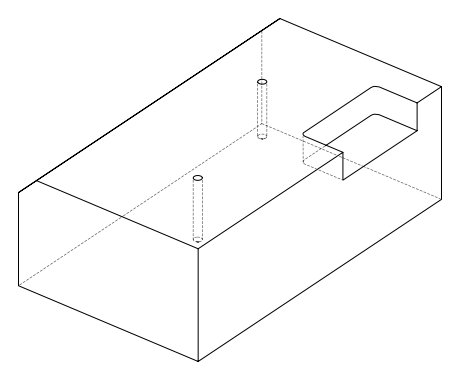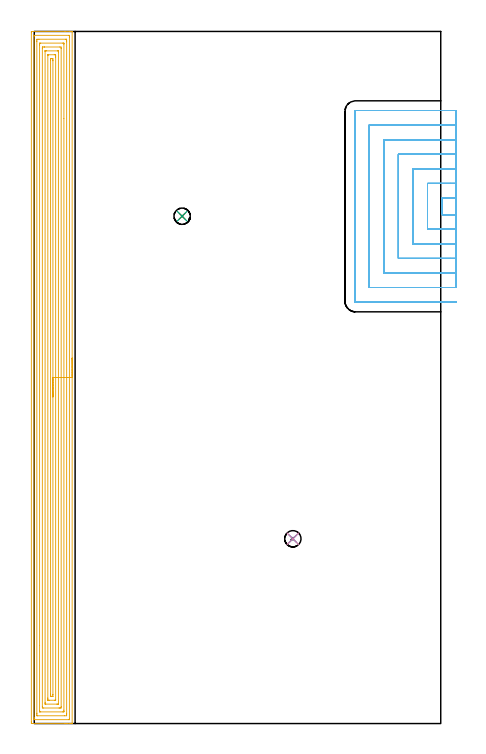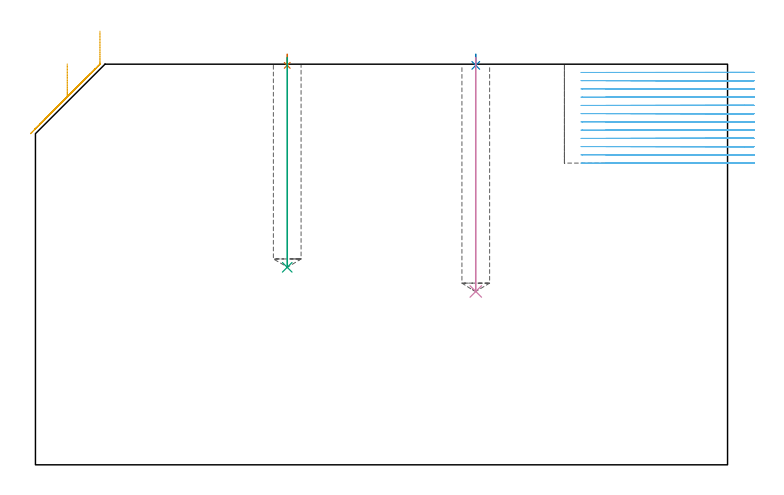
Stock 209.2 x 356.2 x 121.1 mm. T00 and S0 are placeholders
(PLAN: 6 operations, 3 tool changes, 59.2 min)
(1 SPOT_DRILL | STEP1POCKET | NXT0321_9005460120000 | 0.03 min | 1 mm3)
(2 SPOT_DRILL_1 | STEP1POCKET_1 | NXT0321_9005460120000 | 0.03 min | 1 mm3)
(3 DRILL_BLIND_HOLE_INTO_CENTER | STEP1POCKET | UGT0301_201 | 0.26 min | 3291 mm3)
(4 DRILL_BLIND_HOLE_INTO_CENTER_1 | STEP1POCKET_1 | UGT0301_201 | 0.28 min | 3694 mm3)
(5 AREA_MILL | FG_CHAMFER_SURFACE | UGT0205_001 | 23.08 min | 78541 mm3)
(6 MILL_SLOT | SLOT_PARTIAL_RECTANGULAR | NXT0201_013 | Follow Part, ap 2.5, ae 75% | 35.52 min | 159717 mm3)
(TOOL NXT0321_9005460120000 | NC Spot Drill, 142deg, 12mm, Carbide, Uncoated | D12 PA142 FL30 Z2)
(TOOL UGT0301_201 | Twist Drill 8.4 mm | D8.4 PA118 FL72 Z2)
(TOOL UGT0205_001 | Chamfer Mill 20 x 3 x 45 deg. | D20 FL50 Z2)
(TOOL NXT0201_013 | ENDMILL 10mm | D10 FL30 Z4)
(OP 1 SPOT_DRILL)
G17 G21 G94 G90
T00 M6
G54
G17 G0 G90 X76.1 Y261.1 S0 M3
G43 Z131.1 H0
G94 G81 G98 Z120.738 F250. R124.1
G80
M5
M2
(OP 2 SPOT_DRILL_1)
G17 G21 G94 G90
T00 M6
G54
G17 G0 G90 X133.1 Y95.1 S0 M3
G43 Z131.1 H0
G94 G81 G98 Z120.738 F250. R124.1
G80
M5
M2
(OP 3 DRILL_BLIND_HOLE_INTO_CENTER)
G17 G21 G94 G90
T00 M6
G54
G17 G0 G90 X76.1 Y261.1 S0 M3
G43 Z131.1 H0
G94 G81 G98 Z59.7 F250. R123.1
G80
M5
M2
(OP 4 DRILL_BLIND_HOLE_INTO_CENTER_1)
G17 G21 G94 G90
T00 M6
G54
G17 G0 G90 X133.1 Y95.1 S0 M3
G43 Z131.1 H0
G94 G81 G98 Z52.4 F250. R123.1
G80
M5
M2
(OP 5 AREA_MILL)
G17 G21 G94 G90
T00 M6
G54
G17 G0 G90 X19.5 Y188.1 S1061 M3
G43 Z131.1 H0
G94 G1 Y188.062 Z130.228 F250.
Y187.948 Z129.363
Y187.759 Z128.512
Y187.497 Z127.68
Y187.163 Z126.874
Y186.76 Z126.1
Y186.292 Z125.364
Y185.76 Z124.672
Y185.171 Z124.029
Y184.528 Z123.44
Y183.836 Z122.908
Y183.1 Z122.44
Y182.326 Z122.037
Y181.52 Z121.703
Y180.688 Z121.441
Y179.837 Z121.252
Y178.972 Z121.138
Y178.1 Z121.1
Y0.181
X19.498 Y0.01 Z121.089
X19.339 Y0.003 Z120.932
X19.174 Y0. Z120.773
X18.93 Z120.53
X18.219 Z119.814
X16.985 Z118.582
X16.463 Z118.058
X15.846 Z117.442
X-1.089 Z100.509
X-1.492 Y0.01 Z100.105
X-1.496 Y0.222 Z100.102
X-1.499 Y0.628 Z100.101
X-1.5 Y1.039 Z100.1
Y355.572
X-1.495 Y356.061 Z100.103
X-1.492 Y356.19 Z100.106
X-1.358 Y356.2 Z100.239
X15.846 Z117.442
X18.219 Z119.814
X18.93 Z120.53
X19.174 Z120.773
X19.339 Y356.198 Z120.932
X19.498 Y356.19 Z121.089
X19.5 Y356.019 Z121.1
Y178.1
X18.086 Z119.686
Y2.416
X18.084 Y2.037 Z119.684
X18.082 Y2.015 Z119.682
X18.08 Y2.011 Z119.68
X18.067 Y2.007 Z119.667
X17.995 Y2.003 Z119.595
X17.886 Y2.001 Z119.486
X17.75 Y2. Z119.35
X0.189 Z101.789
X-0.009 Y2.003 Z101.591
X-0.044 Y2.005 Z101.556
X-0.076 Y2.009 Z101.524
X-0.079 Y2.054 Z101.521
X-0.084 Y2.279 Z101.516
X-0.085 Y2.416 Z101.515
X-0.086 Y3.175 Z101.514
Y353.784
X-0.084 Y354.163 Z101.516
X-0.082 Y354.185 Z101.518
X-0.08 Y354.189 Z101.52
X-0.067 Y354.193 Z101.533
X0.005 Y354.197 Z101.605
X0.114 Y354.199 Z101.714
X0.25 Y354.2 Z101.85
X17.811 Z119.411
X18.009 Y354.197 Z119.609
X18.044 Y354.195 Z119.644
X18.076 Y354.191 Z119.676
X18.079 Y354.146 Z119.679
X18.084 Y353.921 Z119.684
X18.085 Y353.784 Z119.685
X18.086 Y353.025 Z119.686
Y178.1
X16.672 Z118.272
X16.671 Y5.098 Z118.271
X16.67 Y4.887 Z118.27
X16.664 Y4.204 Z118.264
X16.657 Y4.007 Z118.257
X15.585 Y4. Z117.185
X1.736 Y4.001 Z103.336
X1.537 Y4.005 Z103.137
X1.343 Y4.01 Z102.943
X1.335 Y4.204 Z102.935
X1.332 Y4.413 Z102.932
X1.329 Y5.098 Z102.929
X1.328 Y5.311 Z102.928
X1.329 Y351.102 Z102.929
X1.33 Y351.313 Z102.93
X1.336 Y351.996 Z102.936
X1.343 Y352.193 Z102.943
X2.415 Y352.2 Z104.015
X16.264 Y352.199 Z117.864
X16.463 Y352.195 Z118.063
X16.657 Y352.19 Z118.257
X16.665 Y351.996 Z118.265
X16.668 Y351.787 Z118.268
X16.671 Y351.102 Z118.271
X16.672 Y350.889 Z118.272
Y178.1
X15.257 Z116.857
Y6.886
X15.254 Y6.329 Z116.854
X15.25 Y6.14 Z116.85
X15.244 Y6.01 Z116.844
X15.142 Y6.007 Z116.742
X14.707 Y6. Z116.307
X3.286 Z104.886
X2.858 Y6.007 Z104.458
X2.757 Y6.01 Z104.357
X2.75 Y6.075 Z104.35
X2.748 Y6.148 Z104.348
X2.744 Y6.552 Z104.344
X2.743 Y40.19 Z104.343
Y349.314
X2.746 Y349.871 Z104.346
X2.75 Y350.06 Z104.35
X2.756 Y350.19 Z104.356
X2.858 Y350.193 Z104.458
X3.293 Y350.2 Z104.893
X14.715 Z116.315
X15.142 Y350.193 Z116.742
X15.243 Y350.19 Z116.843
X15.25 Y350.125 Z116.85
X15.252 Y350.052 Z116.852
X15.256 Y349.648 Z116.856
X15.257 Y311.423 Z116.857
Y178.1
X13.843 Z115.443
Y8.661
X13.829 Y8.01 Z115.429
X13.61 Y8.003 Z115.21
X12.951 Y8. Z114.551
X12.735 Z114.335
X4.832 Y8.001 Z106.432
X4.171 Y8.01 Z105.771
X4.157 Y8.675 Z105.757
Y8.689
Y347.54
X4.171 Y348.19 Z105.771
X4.39 Y348.197 Z105.99
X5.049 Y348.2 Z106.649
X5.265 Z106.865
X13.168 Y348.199 Z114.768
X13.829 Y348.19 Z115.429
X13.843 Y347.525 Z115.443
Y347.511
Y178.1
X12.429 Z114.029
Y10.101
X12.427 Y10.049 Z114.027
X12.424 Y10.018 Z114.024
X12.422 Y10.01 Z114.022
X12.413 Y10.007 Z114.013
X12.3 Y10.003 Z113.9
X12.073 Y10.001 Z113.673
X11.649 Y10. Z113.249
X5.927 Y10.001 Z107.527
X5.776 Y10.002 Z107.376
X5.655 Y10.006 Z107.255
X5.58 Y10.01 Z107.18
X5.578 Y10.101 Z107.178
X5.574 Y10.463 Z107.174
X5.572 Y10.825 Z107.172
Y346.099
X5.573 Y346.151 Z107.173
X5.576 Y346.182 Z107.176
X5.578 Y346.19 Z107.178
X5.587 Y346.193 Z107.187
X5.7 Y346.197 Z107.3
X5.927 Y346.199 Z107.527
X6.351 Y346.2 Z107.951
X12.073 Y346.199 Z113.673
X12.224 Y346.198 Z113.824
X12.345 Y346.194 Z113.945
X12.42 Y346.19 Z114.02
X12.422 Y346.099 Z114.022
X12.426 Y345.737 Z114.026
X12.428 Y345.375 Z114.028
X12.429 Y178.1 Z114.029
X11.015 Z112.615
X11.014 Y12.251 Z112.614
X11.012 Y12.073 Z112.612
X11.01 Y12.03 Z112.61
X11.009 Y12.016 Z112.609
X10.973 Y12.01 Z112.573
X10.81 Y12.005 Z112.41
X10.563 Y12.001 Z112.163
X7.683 Y12. Z109.283
X7.05 Y12.002 Z108.65
X7.008 Y12.006 Z108.608
X6.994 Y12.009 Z108.594
X6.991 Y12.062 Z108.591
X6.988 Y12.251 Z108.588
X6.985 Y12.961 Z108.585
Y13.145
X6.986 Y343.949 Z108.586
X6.988 Y344.127 Z108.588
X6.99 Y344.17 Z108.59
X6.991 Y344.184 Z108.591
X7.027 Y344.19 Z108.627
X7.19 Y344.195 Z108.79
X7.437 Y344.199 Z109.037
X10.317 Y344.2 Z111.917
X10.95 Y344.198 Z112.55
X10.992 Y344.194 Z112.592
X11.006 Y344.191 Z112.606
X11.009 Y344.138 Z112.609
X11.012 Y343.949 Z112.612
X11.015 Y343.239 Z112.615
Y343.055
Y178.1
X9.601 Z111.201
X9.6 Y14.933 Z111.2
X9.599 Y14.77 Z111.199
X9.593 Y14.039 Z111.193
X9.587 Y14.01 Z111.187
X9.516 Y14.003 Z111.116
X9.477 Y14.001 Z111.077
X9.439 Y14. Z111.039
X8.597 Y14.003 Z110.197
X8.561 Y14.008 Z110.161
X8.407 Y14.039 Z110.007
X8.404 Y14.199 Z110.004
X8.4 Y14.933 Z110.
Y15.097
Y341.267
X8.401 Y341.43 Z110.001
X8.407 Y342.161 Z110.007
X8.413 Y342.19 Z110.013
X8.485 Y342.197 Z110.085
X8.523 Y342.199 Z110.123
X8.561 Y342.2 Z110.161
X9.404 Y342.197 Z111.004
X9.439 Y342.192 Z111.039
X9.593 Y342.161 Z111.193
X9.596 Y342.001 Z111.196
X9.6 Y341.267 Z111.2
Y341.103
X9.601 Y178.1 Z111.201
Y177.228 Z111.239
Y176.364 Z111.352
Y175.512 Z111.541
Y174.68 Z111.804
Y173.874 Z112.137
Y173.1 Z112.54
Y172.364 Z113.009
Y171.672 Z113.54
Y171.029 Z114.129
Y170.44 Z114.773
Y169.909 Z115.465
Y169.44 Z116.201
Y169.037 Z116.974
Y168.703 Z117.78
Y168.441 Z118.612
Y168.252 Z119.464
Y168.138 Z120.329
Y168.1 Z121.201
G0 Z131.1
M5
M2
(OP 6 MILL_SLOT)
G17 G21 G94 G90
T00 M6
G54
G17 G0 G90 X217.2 Y270.5 S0 M3
G43 Z131.1 H0
Z118.608
G94 G1 X214.2 F250.
X209.9 F500.
Y261.9
X214.2
X217.2 F250.
Y278.
X214.2
X202.4 F500.
Y254.4
X214.2
X217.2 F250.
Y285.5
X214.2
X194.9 F500.
Y246.9
X214.2
X217.2 F250.
Y293.
X214.2
X187.4 F500.
Y239.4
X214.2
X217.2 F250.
Y300.5
X214.2
X179.9 F500.
Y231.9
X214.2
X217.2 F250.
Y308.
X214.2
X172.4 F500.
Y224.4
X214.2
X217.2 F250.
Y315.5
X214.2
X165.4 F500.
G3 X164.9 Y315. R0.5
G1 Y217.4
G3 X165.4 Y216.9 R0.5
G1 X214.2
X217.2 F250.
G0 Y270.5 Z116.117
G1 X214.2
X209.9 F500.
Y261.9
X214.2
X217.2 F250.
Y278.
X214.2
X202.4 F500.
Y254.4
X214.2
X217.2 F250.
Y285.5
X214.2
X194.9 F500.
Y246.9
X214.2
X217.2 F250.
Y293.
X214.2
X187.4 F500.
Y239.4
X214.2
X217.2 F250.
Y300.5
X214.2
X179.9 F500.
Y231.9
X214.2
X217.2 F250.
Y308.
X214.2
X172.4 F500.
Y224.4
X214.2
X217.2 F250.
Y315.5
X214.2
X165.4 F500.
G3 X164.9 Y315. R0.5
G1 Y217.4
G3 X165.4 Y216.9 R0.5
G1 X214.2
X217.2 F250.
G0 Y270.5 Z113.625
G1 X214.2
X209.9 F500.
Y261.9
X214.2
X217.2 F250.
Y278.
X214.2
X202.4 F500.
Y254.4
X214.2
X217.2 F250.
Y285.5
X214.2
X194.9 F500.
Y246.9
X214.2
X217.2 F250.
Y293.
X214.2
X187.4 F500.
Y239.4
X214.2
X217.2 F250.
Y300.5
X214.2
X179.9 F500.
Y231.9
X214.2
X217.2 F250.
Y308.
X214.2
X172.4 F500.
Y224.4
X214.2
X217.2 F250.
Y315.5
X214.2
X165.4 F500.
G3 X164.9 Y315. R0.5
G1 Y217.4
G3 X165.4 Y216.9 R0.5
G1 X214.2
X217.2 F250.
G0 Y270.5 Z111.133
G1 X214.2
X209.9 F500.
Y261.9
X214.2
X217.2 F250.
Y278.
X214.2
X202.4 F500.
Y254.4
X214.2
X217.2 F250.
Y285.5
X214.2
X194.9 F500.
Y246.9
X214.2
X217.2 F250.
Y293.
X214.2
X187.4 F500.
Y239.4
X214.2
X217.2 F250.
Y300.5
X214.2
X179.9 F500.
Y231.9
X214.2
X217.2 F250.
Y308.
X214.2
X172.4 F500.
Y224.4
X214.2
X217.2 F250.
Y315.5
X214.2
X165.4 F500.
G3 X164.9 Y315. R0.5
G1 Y217.4
G3 X165.4 Y216.9 R0.5
G1 X214.2
X217.2 F250.
G0 Y270.5 Z108.642
G1 X214.2
X209.9 F500.
Y261.9
X214.2
X217.2 F250.
Y278.
X214.2
X202.4 F500.
Y254.4
X214.2
X217.2 F250.
Y285.5
X214.2
X194.9 F500.
Y246.9
X214.2
X217.2 F250.
Y293.
X214.2
X187.4 F500.
Y239.4
X214.2
X217.2 F250.
Y300.5
X214.2
X179.9 F500.
Y231.9
X214.2
X217.2 F250.
Y308.
X214.2
X172.4 F500.
Y224.4
X214.2
X217.2 F250.
Y315.5
X214.2
X165.4 F500.
G3 X164.9 Y315. R0.5
G1 Y217.4
G3 X165.4 Y216.9 R0.5
G1 X214.2
X217.2 F250.
G0 Y270.5 Z106.15
G1 X214.2
X209.9 F500.
Y261.9
X214.2
X217.2 F250.
Y278.
X214.2
X202.4 F500.
Y254.4
X214.2
X217.2 F250.
Y285.5
X214.2
X194.9 F500.
Y246.9
X214.2
X217.2 F250.
Y293.
X214.2
X187.4 F500.
Y239.4
X214.2
X217.2 F250.
Y300.5
X214.2
X179.9 F500.
Y231.9
X214.2
X217.2 F250.
Y308.
X214.2
X172.4 F500.
Y224.4
X214.2
X217.2 F250.
Y315.5
X214.2
X165.4 F500.
G3 X164.9 Y315. R0.5
G1 Y217.4
G3 X165.4 Y216.9 R0.5
G1 X214.2
X217.2 F250.
G0 Y270.5 Z103.658
G1 X214.2
X209.9 F500.
Y261.9
X214.2
X217.2 F250.
Y278.
X214.2
X202.4 F500.
Y254.4
X214.2
X217.2 F250.
Y285.5
X214.2
X194.9 F500.
Y246.9
X214.2
X217.2 F250.
Y293.
X214.2
X187.4 F500.
Y239.4
X214.2
X217.2 F250.
Y300.5
X214.2
X179.9 F500.
Y231.9
X214.2
X217.2 F250.
Y308.
X214.2
X172.4 F500.
Y224.4
X214.2
X217.2 F250.
Y315.5
X214.2
X165.4 F500.
G3 X164.9 Y315. R0.5
G1 Y217.4
G3 X165.4 Y216.9 R0.5
G1 X214.2
X217.2 F250.
G0 Y270.5 Z101.167
G1 X214.2
X209.9 F500.
Y261.9
X214.2
X217.2 F250.
Y278.
X214.2
X202.4 F500.
Y254.4
X214.2
X217.2 F250.
Y285.5
X214.2
X194.9 F500.
Y246.9
X214.2
X217.2 F250.
Y293.
X214.2
X187.4 F500.
Y239.4
X214.2
X217.2 F250.
Y300.5
X214.2
X179.9 F500.
Y231.9
X214.2
X217.2 F250.
Y308.
X214.2
X172.4 F500.
Y224.4
X214.2
X217.2 F250.
Y315.5
X214.2
X165.4 F500.
G3 X164.9 Y315. R0.5
G1 Y217.4
G3 X165.4 Y216.9 R0.5
G1 X214.2
X217.2 F250.
G0 Y270.5 Z98.675
G1 X214.2
X209.9 F500.
Y261.9
X214.2
X217.2 F250.
Y278.
X214.2
X202.4 F500.
Y254.4
X214.2
X217.2 F250.
Y285.5
X214.2
X194.9 F500.
Y246.9
X214.2
X217.2 F250.
Y293.
X214.2
X187.4 F500.
Y239.4
X214.2
X217.2 F250.
Y300.5
X214.2
X179.9 F500.
Y231.9
X214.2
X217.2 F250.
Y308.
X214.2
X172.4 F500.
Y224.4
X214.2
X217.2 F250.
Y315.5
X214.2
X165.4 F500.
G3 X164.9 Y315. R0.5
G1 Y217.4
G3 X165.4 Y216.9 R0.5
G1 X214.2
X217.2 F250.
G0 Y270.5 Z96.183
G1 X214.2
X209.9 F500.
Y261.9
X214.2
X217.2 F250.
Y278.
X214.2
X202.4 F500.
Y254.4
X214.2
X217.2 F250.
Y285.5
X214.2
X194.9 F500.
Y246.9
X214.2
X217.2 F250.
Y293.
X214.2
X187.4 F500.
Y239.4
X214.2
X217.2 F250.
Y300.5
X214.2
X179.9 F500.
Y231.9
X214.2
X217.2 F250.
Y308.
X214.2
X172.4 F500.
Y224.4
X214.2
X217.2 F250.
Y315.5
X214.2
X165.4 F500.
G3 X164.9 Y315. R0.5
G1 Y217.4
G3 X165.4 Y216.9 R0.5
G1 X214.2
X217.2 F250.
G0 Y270.5 Z93.692
G1 X214.2
X209.9 F500.
Y261.9
X214.2
X217.2 F250.
Y278.
X214.2
X202.4 F500.
Y254.4
X214.2
X217.2 F250.
Y285.5
X214.2
X194.9 F500.
Y246.9
X214.2
X217.2 F250.
Y293.
X214.2
X187.4 F500.
Y239.4
X214.2
X217.2 F250.
Y300.5
X214.2
X179.9 F500.
Y231.9
X214.2
X217.2 F250.
Y308.
X214.2
X172.4 F500.
Y224.4
X214.2
X217.2 F250.
Y315.5
X214.2
X165.4 F500.
G3 X164.9 Y315. R0.5
G1 Y217.4
G3 X165.4 Y216.9 R0.5
G1 X214.2
X217.2 F250.
G0 Y270.5 Z91.2
G1 X214.2
X209.9 F500.
Y261.9
X214.2
X217.2 F250.
Y278.
X214.2
X202.4 F500.
Y254.4
X214.2
X217.2 F250.
Y285.5
X214.2
X194.9 F500.
Y246.9
X214.2
X217.2 F250.
Y293.
X214.2
X187.4 F500.
Y239.4
X214.2
X217.2 F250.
Y300.5
X214.2
X179.9 F500.
Y231.9
X214.2
X217.2 F250.
Y308.
X214.2
X172.4 F500.
Y224.4
X214.2
X217.2 F250.
Y315.5
X214.2
X165.4 F500.
G3 X164.9 Y315. R0.5
G1 Y217.4
G3 X165.4 Y216.9 R0.5
G1 X214.2
X217.2 F250.
G0 Z131.1
M5
M2
